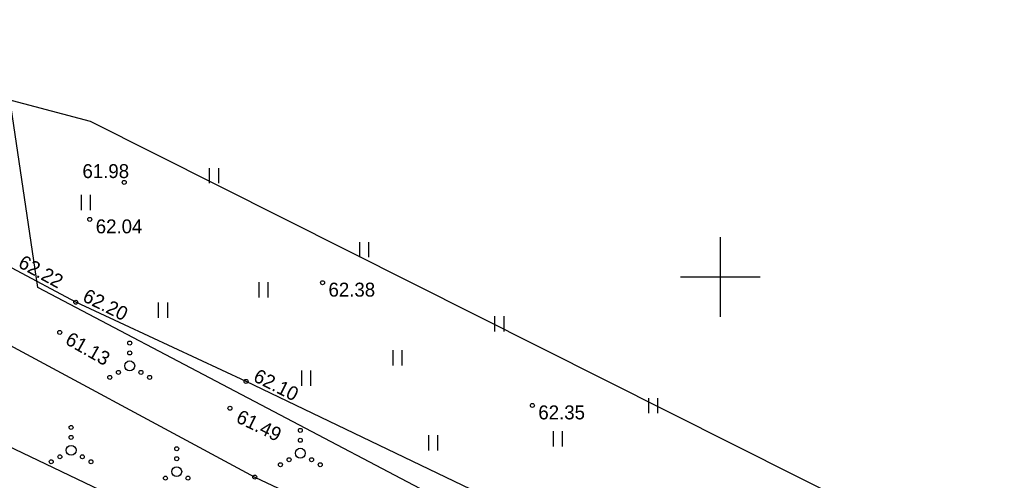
# Model space of a CAD drawing. Extents: x 639065 to 640190, y 6455396 to 6455996.
# Drawn here: x 639314.8 to 639363.57, y 6455789.76 to 6455812.94 of the extents above; entities that cross this region are included whole.
import ezdxf

# ---------------------------------------------------------------- set-up
doc = ezdxf.new("R2010")
doc.units = 0
for name, color, linetype in [('HALJASTUS', 7, 'Continuous'), ('KORGUS', 7, 'Continuous'), ('MOOTPIIR', 7, 'Continuous'), ('MPOHULIIN', 7, 'Continuous'), ('PIIR', 7, 'Continuous'), ('VEEKOGU', 7, 'Continuous'), ('VORK', 7, 'Continuous')]:
    doc.layers.add(name, color=color, linetype=linetype)

msp = doc.modelspace()

# ---------------------------------------------------------------- linework, layer by layer
at = {"layer": 'HALJASTUS'}
for p, q in [((639324.333, 6455805.471), (639324.333, 6455804.71)), ((639324.788, 6455805.471), (639324.788, 6455804.71)), ((639317.897, 6455804.122), (639317.897, 6455803.361)), ((639318.352, 6455804.122), (639318.352, 6455803.361)), ((639331.882, 6455801.746), (639331.882, 6455800.984)), ((639332.337, 6455801.746), (639332.337, 6455800.984)), ((639326.823, 6455799.733), (639326.823, 6455798.972)), ((639327.278, 6455799.733), (639327.278, 6455798.972)), ((639321.773, 6455798.712), (639321.773, 6455797.951)), ((639322.228, 6455798.712), (639322.228, 6455797.951)), ((639338.666, 6455798.02), (639338.666, 6455797.259)), ((639339.121, 6455798.02), (639339.121, 6455797.259)), ((639333.556, 6455796.313), (639333.556, 6455795.552)), ((639334.011, 6455796.313), (639334.011, 6455795.552)), ((639328.965, 6455795.292), (639328.965, 6455794.531)), ((639329.42, 6455795.292), (639329.42, 6455794.531)), ((639346.387, 6455793.911), (639346.387, 6455793.15)), ((639346.842, 6455793.911), (639346.842, 6455793.15)), ((639335.344, 6455792.039), (639335.344, 6455791.278)), ((639335.799, 6455792.039), (639335.799, 6455791.278)), ((639341.602, 6455792.243), (639341.602, 6455791.482)), ((639342.057, 6455792.243), (639342.057, 6455791.482))]:
    msp.add_line(p, q, dxfattribs=at)
for centre, radius in [((639320.337, 6455796.677), 0.1), ((639320.337, 6455796.177), 0.1), ((639320.337, 6455795.527), 0.25), ((639319.337, 6455794.952), 0.1), ((639319.772, 6455795.202), 0.1), ((639320.902, 6455795.202), 0.1), ((639321.337, 6455794.952), 0.1), ((639317.392, 6455792.435), 0.1), ((639317.392, 6455791.935), 0.1), ((639328.906, 6455792.288), 0.1), ((639317.392, 6455791.285), 0.25), ((639322.697, 6455791.363), 0.1), ((639328.906, 6455791.788), 0.1), ((639316.827, 6455790.96), 0.1), ((639317.957, 6455790.96), 0.1), ((639322.697, 6455790.863), 0.1), ((639328.906, 6455791.138), 0.25), ((639316.392, 6455790.71), 0.1), ((639318.392, 6455790.71), 0.1), ((639322.697, 6455790.213), 0.25), ((639327.906, 6455790.563), 0.1), ((639328.341, 6455790.813), 0.1), ((639329.471, 6455790.813), 0.1), ((639329.906, 6455790.563), 0.1), ((639322.132, 6455789.888), 0.1), ((639323.262, 6455789.888), 0.1)]:
    msp.add_circle(centre, radius, dxfattribs=at)
at = {"layer": 'KORGUS'}
for centre in [(639320.06, 6455804.75), (639318.33, 6455802.89), (639330.02, 6455799.71), (639317.63, 6455798.73), (639316.82, 6455797.21), (639326.18, 6455794.75), (639325.37, 6455793.4), (639340.56, 6455793.54), (639326.62, 6455789.94)]:
    msp.add_circle(centre, 0.1, dxfattribs=at)
at = {"layer": 'MOOTPIIR'}
msp.add_lwpolyline([(639373.292, 6455780.193), (639318.363, 6455807.809), (639306.66, 6455810.91), (639302.55, 6455810.706), (639297.498, 6455812.323), (639288.263, 6455810.237), (639284.489, 6455792.772), (639293.558, 6455786.139), (639304.643, 6455785.146), (639321.404, 6455777.449), (639359.072, 6455758.692), (639374.776, 6455753.618)], dxfattribs=at)
at = {"layer": 'MPOHULIIN'}
msp.add_lwpolyline([(639299.259, 6455797.822), (639308.68, 6455794.16), (639353.99, 6455772.46), (639380.75, 6455759.58), (639395.82, 6455757.944)], dxfattribs=at)
at = {"layer": 'PIIR'}
msp.add_lwpolyline([(639288.99, 6455979.97), (639194.23, 6455862.54), (639199.08, 6455817.87), (639244.11, 6455816.71), (639256.88, 6455737.49), (639242.12, 6455735.58), (639259.2, 6455533.62), (639512.81, 6455570.86), (639505.04, 6455597.31), (639400.1, 6455598.23), (639389.68, 6455760.53), (639315.72, 6455799.46)], close=True, dxfattribs=at)
at = {"layer": 'VEEKOGU'}
for points in [[(639302.55, 6455810.706), (639303.028, 6455807.686), (639304.03, 6455802.25), (639304.7, 6455798.17), (639306.5, 6455796.83), (639307.38, 6455797.24), (639307.724, 6455799.689), (639312.13, 6455797.74), (639326.62, 6455789.94), (639356.29, 6455775.95), (639372.381, 6455767.708), (639382.115, 6455762.752), (639383.4, 6455765.53)], [(639383.4, 6455765.53), (639349.59, 6455783.51), (639326.18, 6455794.75), (639317.63, 6455798.73), (639314.44, 6455800.44), (639308.5, 6455803.48), (639307.82, 6455805.39), (639307.138, 6455808.241), (639306.66, 6455810.91)]]:
    msp.add_lwpolyline(points, dxfattribs=at)
at = {"layer": 'VORK'}
for p, q in [((639350, 6455802), (639350, 6455798)), ((639348, 6455800), (639352, 6455800))]:
    msp.add_line(p, q, dxfattribs=at)

# ---------------------------------------------------------------- texts
at = {"layer": 'KORGUS'}
for s, p in [('61.98', (639317.962, 6455804.967)), ('62.04', (639318.63, 6455802.19)), ('62.38', (639330.32, 6455799.01)), ('62.35', (639340.86, 6455792.84))]:
    msp.add_text(s, height=0.7, dxfattribs=at).set_placement(p)
for s, rotation, p in [('62.22', 331.4029, (639314.682, 6455800.52)), ('62.20', 333.6007, (639317.918, 6455798.81)), ('61.13', 330.5189, (639317.045, 6455796.663)), ('62.10', 333.2094, (639326.492, 6455794.788)), ('61.49', 334.0738, (639325.624, 6455792.728))]:
    msp.add_text(s, height=0.7, rotation=rotation, dxfattribs=at).set_placement(p)

doc.saveas('drawing.dxf')
